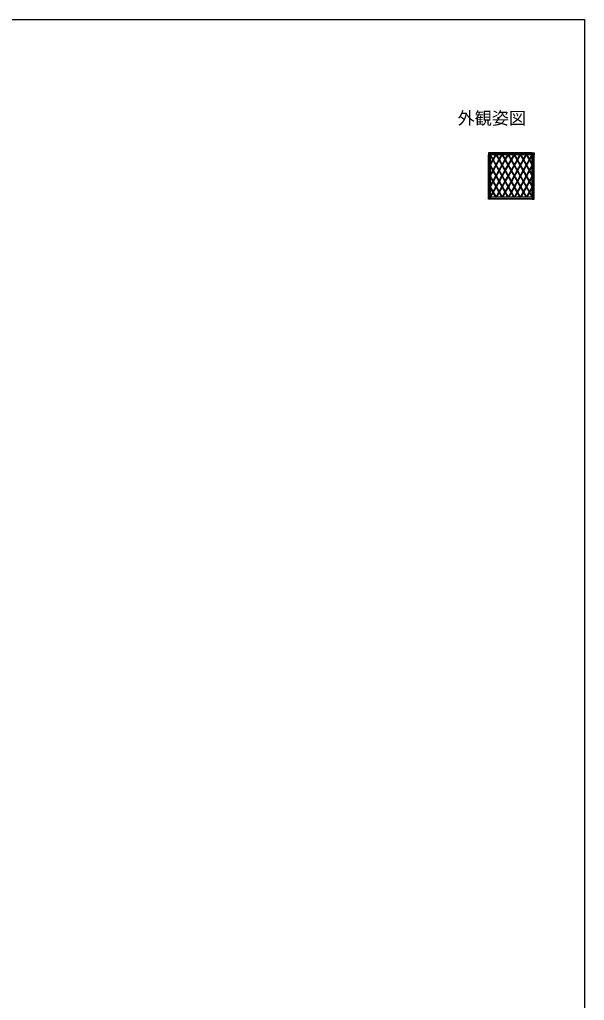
# Model space of a CAD drawing. Units: millimetres, scale not verified. Extents: x -495 to 495, y -800 to 802.
# Drawn here: x 0 to 495, y -100 to 760 of the extents above; entities that cross this region are included whole.
import ezdxf
from ezdxf.enums import TextEntityAlignment as Align

# ---------------------------------------------------------------- set-up
doc = ezdxf.new("R2010")
doc.units = ezdxf.units.MM
doc.header["$LTSCALE"] = 4
for name, color, linetype in [('0-1_USER1', 3, 'Continuous'), ('0-5_YKK_A1', 4, 'Continuous'), ('0-7_YKK_ZWAK', 7, 'Continuous')]:
    doc.layers.add(name, color=color, linetype=linetype)
doc.styles.add('ＭＳ ゴシック', font='')
doc.styles.get('ＭＳ ゴシック').set_extended_font_data('MS Gothic')

msp = doc.modelspace()

# ---------------------------------------------------------------- linework, layer by layer
at = {"layer": '0-5_YKK_A1'}
for p, q in [((411.024, 604.056), (411.024, 641.206)), ((412.724, 641.206), (411.024, 641.206)), ((412.824, 642.506), (411.524, 642.506)), ((411.524, 641.206), (411.524, 642.506)), ((411.524, 604.056), (411.524, 641.206)), ((412.724, 641.206), (412.724, 641.306)), ((412.824, 641.306), (412.724, 641.306)), ((412.724, 604.056), (412.724, 641.206)), ((433.243, 603.956), (412.724, 640.521)), ((412.724, 633.294), (414.752, 636.908)), ((412.724, 632.272), (415.038, 636.397)), ((449.224, 643.006), (412.824, 643.006)), ((412.824, 641.306), (412.824, 643.006)), ((449.224, 642.506), (412.824, 642.506)), ((449.224, 641.306), (412.824, 641.306)), ((433.817, 603.956), (412.857, 641.306)), ((415.034, 627.929), (420.068, 636.899)), ((415.038, 637.418), (417.22, 641.306)), ((415.321, 627.419), (420.354, 636.388)), ((415.325, 636.908), (417.694, 641.129)), ((438.555, 603.956), (417.595, 641.306)), ((439.128, 603.956), (418.168, 641.306)), ((420.354, 637.41), (422.541, 641.306)), ((420.364, 627.928), (425.402, 636.907)), ((420.641, 636.899), (423.024, 641.145)), ((420.65, 627.418), (425.689, 636.396)), ((443.893, 603.956), (422.933, 641.306)), ((444.467, 603.956), (423.507, 641.306)), ((425.684, 627.912), (430.732, 636.907)), ((425.689, 637.417), (427.871, 641.306)), ((425.971, 627.401), (431.019, 636.396)), ((425.975, 636.907), (428.354, 641.145)), ((449.223, 603.956), (428.263, 641.306)), ((449.324, 604.798), (428.837, 641.306)), ((431.019, 637.417), (433.201, 641.306)), ((431.019, 627.919), (436.062, 636.907)), ((431.305, 636.907), (433.684, 641.145)), ((431.305, 627.409), (436.349, 636.396)), ((449.324, 613.275), (433.593, 641.306)), ((449.324, 614.296), (434.167, 641.306)), ((436.349, 637.417), (438.531, 641.306)), ((436.349, 627.919), (441.392, 636.907)), ((436.635, 636.907), (439.014, 641.145)), ((436.635, 627.409), (441.679, 636.396)), ((449.324, 622.772), (438.923, 641.306)), ((449.324, 623.794), (439.497, 641.306)), ((441.679, 637.417), (443.861, 641.306)), ((441.679, 627.919), (446.722, 636.907)), ((441.965, 636.907), (444.344, 641.145)), ((441.965, 627.409), (447.009, 636.396)), ((449.324, 632.27), (444.253, 641.306)), ((449.324, 633.292), (444.827, 641.306)), ((447.009, 637.417), (449.191, 641.306)), ((447.295, 636.907), (449.324, 640.521)), ((449.224, 641.306), (449.224, 643.006)), ((449.224, 641.306), (449.224, 643.006)), ((449.224, 643.006), (451.024, 643.006)), ((449.224, 642.506), (450.524, 642.506)), ((449.224, 641.306), (449.324, 641.306)), ((449.324, 641.206), (449.324, 641.306)), ((449.324, 604.056), (449.324, 641.206)), ((451.024, 641.206), (449.324, 641.206)), ((449.324, 641.206), (451.024, 641.206)), ((450.524, 641.206), (450.524, 642.506)), ((450.524, 604.056), (450.524, 641.206)), ((451.024, 643.006), (451.024, 641.206)), ((451.024, 604.056), (451.024, 641.206)), ((428.488, 603.956), (412.724, 632.047)), ((427.914, 603.956), (412.724, 631.025)), ((447.009, 627.919), (449.324, 632.045)), ((447.295, 627.409), (449.324, 631.023)), ((412.724, 623.812), (414.748, 627.419)), ((412.724, 622.79), (415.034, 626.908)), ((423.167, 603.956), (412.724, 622.565)), ((422.593, 603.956), (412.724, 621.543)), ((415.039, 618.439), (417.413, 622.67)), ((415.325, 617.928), (417.699, 622.159)), ((417.699, 623.18), (420.077, 627.418)), ((417.986, 622.67), (420.364, 626.907)), ((420.364, 618.431), (422.742, 622.669)), ((420.651, 617.921), (423.029, 622.158)), ((423.029, 623.179), (425.398, 627.401)), ((423.315, 622.669), (425.684, 626.89)), ((425.694, 618.43), (428.063, 622.652)), ((425.98, 617.92), (428.349, 622.141)), ((428.349, 623.163), (430.732, 627.409)), ((428.636, 622.652), (431.019, 626.898)), ((431.014, 618.414), (433.397, 622.66)), ((431.301, 617.903), (433.684, 622.149)), ((433.684, 623.17), (436.062, 627.409)), ((433.97, 622.66), (436.349, 626.898)), ((436.349, 618.422), (438.727, 622.66)), ((436.635, 617.911), (439.014, 622.149)), ((439.014, 623.17), (441.392, 627.409)), ((439.3, 622.66), (441.679, 626.898)), ((441.679, 618.422), (444.057, 622.66)), ((441.965, 617.911), (444.344, 622.149)), ((444.344, 623.17), (446.722, 627.409)), ((444.63, 622.66), (447.009, 626.898)), ((447.009, 618.422), (449.324, 622.547)), ((447.295, 617.911), (449.324, 621.525)), ((412.724, 614.314), (414.752, 617.928)), ((412.724, 613.292), (415.039, 617.418)), ((417.837, 603.956), (412.724, 613.067)), ((417.263, 603.956), (412.724, 612.045)), ((415.039, 608.941), (417.417, 613.18)), ((415.325, 608.431), (417.704, 612.669)), ((417.704, 613.69), (420.078, 617.921)), ((417.99, 613.18), (420.364, 617.41)), ((420.369, 608.941), (422.743, 613.172)), ((420.655, 608.431), (423.029, 612.661)), ((423.029, 613.682), (425.407, 617.92)), ((423.316, 613.172), (425.694, 617.409)), ((425.694, 608.933), (428.072, 613.171)), ((425.981, 608.423), (428.359, 612.66)), ((428.359, 613.681), (430.728, 617.903)), ((428.645, 613.171), (431.014, 617.392)), ((431.024, 608.932), (433.393, 613.154)), ((431.31, 608.422), (433.679, 612.643)), ((433.679, 613.665), (436.062, 617.911)), ((433.966, 613.154), (436.349, 617.4)), ((436.344, 608.916), (438.727, 613.162)), ((436.631, 608.405), (439.014, 612.651)), ((439.014, 613.673), (441.392, 617.911)), ((439.3, 613.162), (441.679, 617.4)), ((441.679, 608.924), (444.057, 613.162)), ((441.965, 608.413), (444.344, 612.651)), ((444.344, 613.673), (446.722, 617.911)), ((444.63, 613.162), (447.009, 617.4)), ((447.009, 608.924), (449.324, 613.049)), ((447.295, 608.413), (449.324, 612.027)), ((412.724, 604.056), (411.024, 604.056)), ((411.524, 604.056), (411.524, 602.756)), ((412.824, 602.756), (411.524, 602.756)), ((412.724, 604.816), (414.752, 608.431)), ((412.724, 604.056), (412.724, 603.956)), ((412.824, 603.956), (412.724, 603.956)), ((412.814, 603.956), (415.039, 607.92)), ((449.224, 603.956), (412.824, 603.956)), ((412.824, 603.956), (412.824, 602.256)), ((449.224, 602.756), (412.824, 602.756)), ((449.224, 602.256), (412.824, 602.256)), ((417.704, 604.192), (420.082, 608.431)), ((418.144, 603.956), (420.369, 607.92)), ((423.034, 604.192), (425.408, 608.423)), ((423.474, 603.956), (425.694, 607.912)), ((428.359, 604.184), (430.737, 608.422)), ((428.804, 603.956), (431.024, 607.911)), ((433.689, 604.184), (436.058, 608.405)), ((434.134, 603.956), (436.344, 607.894)), ((439.009, 604.167), (441.392, 608.413)), ((439.464, 603.956), (441.679, 607.902)), ((444.344, 604.175), (446.722, 608.413)), ((444.794, 603.956), (447.009, 607.902)), ((449.224, 603.956), (449.224, 602.256)), ((449.224, 603.956), (449.324, 603.956)), ((449.224, 603.956), (449.224, 602.256)), ((449.224, 602.756), (450.524, 602.756)), ((449.224, 602.256), (451.024, 602.256)), ((449.324, 604.056), (449.324, 603.956)), ((451.024, 604.056), (449.324, 604.056)), ((449.324, 604.056), (451.024, 604.056)), ((450.524, 604.056), (450.524, 602.756)), ((451.024, 602.256), (451.024, 604.056))]:
    msp.add_line(p, q, dxfattribs=at)
for points in [[(411.024, 643.006), (411.024, 641.206), (412.724, 641.206)], [(412.824, 641.306), (412.824, 643.006), (411.024, 643.006)], [(411.024, 602.256), (411.024, 604.056), (412.724, 604.056)], [(412.824, 603.956), (412.824, 602.256), (411.024, 602.256)]]:
    msp.add_lwpolyline(points, dxfattribs=at)
at = {"layer": '0-7_YKK_ZWAK'}
for p, q in [((-495, 759.7), (495, 759.7)), ((495, 759.7), (495, -800.3))]:
    msp.add_line(p, q, dxfattribs=at)

# ---------------------------------------------------------------- texts
at = {"layer": '0-1_USER1', "style": 'ＭＳ ゴシック'}
msp.add_text('外観姿図', height=11, dxfattribs=at).set_placement((383.873, 664.493), align=Align.BOTTOM_LEFT)

doc.saveas('drawing.dxf')
